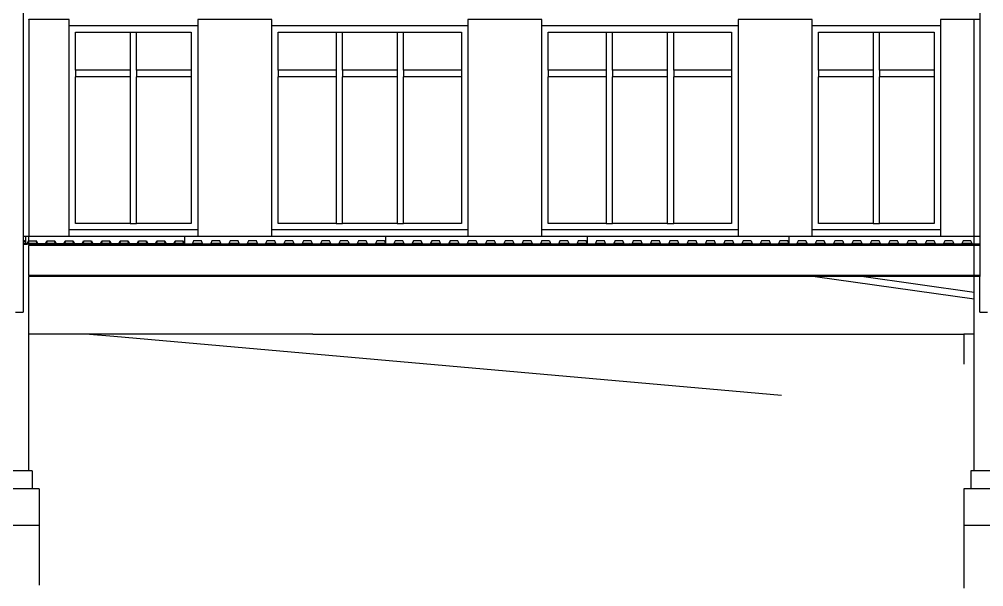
# Model space of a CAD drawing. Extents: x -92 to 92, y -11 to 21.
# Drawn here: x -47.21 to -32.21, y 5.57 to 14.39 of the extents above; entities that cross this region are included whole.
import ezdxf

# ---------------------------------------------------------------- set-up
doc = ezdxf.new("R2010")
doc.units = 0
doc.layers.get('0').update_dxf_attribs({"linetype": 'CONTINUOUS'})

msp = doc.modelspace()

# ---------------------------------------------------------------- linework, layer by layer
for p, q in [((-47.149, 16.953), (-47.149, 11.014)), ((-32.275, 16.953), (-32.275, 14.384)), ((-47.059, 14.384), (-47.059, 14.388)), ((-46.434, 14.384), (-47.059, 14.384)), ((-47.059, 14.384), (-47.059, 11.014)), ((-46.434, 14.288), (-46.434, 14.384)), ((-46.434, 14.288), (-44.434, 14.288)), ((-46.434, 11.114), (-46.434, 14.288)), ((-43.284, 14.384), (-44.434, 14.384)), ((-44.434, 14.384), (-44.434, 14.288)), ((-44.434, 14.288), (-44.434, 11.114)), ((-43.284, 14.288), (-43.284, 14.384)), ((-43.284, 11.114), (-43.284, 14.288)), ((-43.284, 14.288), (-40.234, 14.288)), ((-39.084, 14.384), (-40.234, 14.384)), ((-40.234, 14.384), (-40.234, 14.288)), ((-40.234, 14.288), (-40.234, 11.114)), ((-39.084, 14.288), (-39.084, 14.384)), ((-39.084, 11.114), (-39.084, 14.288)), ((-39.084, 14.288), (-36.034, 14.288)), ((-34.884, 14.384), (-36.034, 14.384)), ((-36.034, 14.384), (-36.034, 14.288)), ((-36.034, 14.288), (-36.034, 11.114)), ((-34.884, 14.288), (-34.884, 14.384)), ((-34.884, 14.288), (-32.884, 14.288)), ((-34.884, 11.114), (-34.884, 14.288)), ((-32.365, 14.384), (-32.884, 14.384)), ((-32.884, 14.384), (-32.884, 14.288)), ((-32.884, 14.288), (-32.884, 11.114)), ((-32.365, 14.384), (-32.365, 14.388)), ((-32.275, 14.384), (-32.365, 14.384)), ((-32.365, 11.014), (-32.365, 14.384)), ((-32.275, 14.384), (-32.275, 11.014)), ((-46.334, 13.594), (-46.334, 14.188)), ((-46.334, 14.188), (-45.484, 14.188)), ((-45.484, 14.188), (-45.384, 14.188)), ((-45.484, 14.188), (-45.484, 13.594)), ((-45.384, 13.594), (-45.384, 14.188)), ((-45.384, 14.188), (-44.534, 14.188)), ((-44.534, 14.188), (-44.534, 13.594)), ((-43.184, 13.594), (-43.184, 14.188)), ((-43.184, 14.188), (-42.284, 14.188)), ((-42.284, 14.188), (-42.184, 14.188)), ((-42.284, 14.188), (-42.284, 13.594)), ((-42.184, 14.188), (-41.334, 14.188)), ((-42.184, 13.594), (-42.184, 14.188)), ((-41.334, 14.188), (-41.234, 14.188)), ((-41.334, 14.188), (-41.334, 13.594)), ((-41.234, 13.594), (-41.234, 14.188)), ((-41.234, 14.188), (-40.334, 14.188)), ((-40.334, 14.188), (-40.334, 13.594)), ((-38.984, 13.594), (-38.984, 14.188)), ((-38.984, 14.188), (-38.084, 14.188)), ((-38.084, 14.188), (-37.984, 14.188)), ((-38.084, 14.188), (-38.084, 13.594)), ((-37.984, 14.188), (-37.134, 14.188)), ((-37.984, 13.594), (-37.984, 14.188)), ((-37.134, 14.188), (-37.134, 13.594)), ((-37.134, 14.188), (-37.034, 14.188)), ((-37.034, 13.594), (-37.034, 14.188)), ((-37.034, 14.188), (-36.134, 14.188)), ((-36.134, 14.188), (-36.134, 13.594)), ((-34.784, 13.594), (-34.784, 14.188)), ((-34.784, 14.188), (-33.934, 14.188)), ((-33.934, 14.188), (-33.834, 14.188)), ((-33.934, 14.188), (-33.934, 13.594)), ((-33.834, 13.594), (-33.834, 14.188)), ((-33.834, 14.188), (-32.984, 14.188)), ((-32.984, 14.188), (-32.984, 13.594)), ((-45.484, 13.594), (-46.334, 13.594)), ((-46.334, 13.594), (-46.334, 13.494)), ((-45.484, 13.594), (-45.484, 13.494)), ((-44.534, 13.594), (-45.384, 13.594)), ((-45.384, 13.594), (-45.384, 13.494)), ((-44.534, 13.594), (-44.534, 13.494)), ((-42.284, 13.594), (-43.184, 13.594)), ((-43.184, 13.594), (-43.184, 13.494)), ((-42.284, 13.594), (-42.284, 13.494)), ((-41.334, 13.594), (-42.184, 13.594)), ((-42.184, 13.594), (-42.184, 13.494)), ((-41.334, 13.594), (-41.334, 13.494)), ((-40.334, 13.594), (-41.234, 13.594)), ((-41.234, 13.594), (-41.234, 13.494)), ((-40.334, 13.594), (-40.334, 13.494)), ((-38.084, 13.594), (-38.984, 13.594)), ((-38.984, 13.594), (-38.984, 13.494)), ((-38.084, 13.594), (-38.084, 13.494)), ((-37.134, 13.594), (-37.984, 13.594)), ((-37.984, 13.594), (-37.984, 13.494)), ((-37.134, 13.594), (-37.134, 13.494)), ((-36.134, 13.594), (-37.034, 13.594)), ((-37.034, 13.594), (-37.034, 13.494)), ((-36.134, 13.594), (-36.134, 13.494)), ((-33.934, 13.594), (-34.784, 13.594)), ((-34.784, 13.594), (-34.784, 13.494)), ((-33.934, 13.594), (-33.934, 13.494)), ((-32.984, 13.594), (-33.834, 13.594)), ((-33.834, 13.594), (-33.834, 13.494)), ((-32.984, 13.594), (-32.984, 13.494)), ((-45.484, 13.494), (-46.334, 13.494)), ((-46.334, 11.214), (-46.334, 13.494)), ((-45.484, 13.494), (-45.484, 11.214)), ((-44.534, 13.494), (-45.384, 13.494)), ((-45.384, 11.214), (-45.384, 13.494)), ((-44.534, 13.494), (-44.534, 11.214)), ((-42.284, 13.494), (-43.184, 13.494)), ((-43.184, 11.214), (-43.184, 13.494)), ((-42.284, 13.494), (-42.284, 11.214)), ((-41.334, 13.494), (-42.184, 13.494)), ((-42.184, 11.214), (-42.184, 13.494)), ((-41.334, 13.494), (-41.334, 11.214)), ((-40.334, 13.494), (-41.234, 13.494)), ((-41.234, 11.214), (-41.234, 13.494)), ((-40.334, 13.494), (-40.334, 11.214)), ((-38.084, 13.494), (-38.984, 13.494)), ((-38.984, 11.214), (-38.984, 13.494)), ((-38.084, 13.494), (-38.084, 11.214)), ((-37.134, 13.494), (-37.984, 13.494)), ((-37.984, 11.214), (-37.984, 13.494)), ((-37.134, 13.494), (-37.134, 11.214)), ((-36.134, 13.494), (-37.034, 13.494)), ((-37.034, 11.214), (-37.034, 13.494)), ((-36.134, 13.494), (-36.134, 11.214)), ((-33.934, 13.494), (-34.784, 13.494)), ((-34.784, 11.214), (-34.784, 13.494)), ((-33.934, 13.494), (-33.934, 11.214)), ((-32.984, 13.494), (-33.834, 13.494)), ((-33.834, 11.214), (-33.834, 13.494)), ((-32.984, 13.494), (-32.984, 11.214)), ((-44.434, 11.114), (-46.434, 11.114)), ((-46.434, 11.014), (-46.434, 11.114)), ((-45.484, 11.214), (-46.334, 11.214)), ((-45.484, 11.214), (-45.384, 11.214)), ((-44.534, 11.214), (-45.384, 11.214)), ((-44.434, 11.114), (-44.434, 11.014)), ((-40.234, 11.114), (-43.284, 11.114)), ((-43.284, 11.014), (-43.284, 11.114)), ((-42.284, 11.214), (-43.184, 11.214)), ((-42.284, 11.214), (-42.184, 11.214)), ((-41.334, 11.214), (-42.184, 11.214)), ((-41.334, 11.214), (-41.234, 11.214)), ((-40.334, 11.214), (-41.234, 11.214)), ((-40.234, 11.114), (-40.234, 11.014)), ((-36.034, 11.114), (-39.084, 11.114)), ((-39.084, 11.014), (-39.084, 11.114)), ((-38.084, 11.214), (-38.984, 11.214)), ((-38.084, 11.214), (-37.984, 11.214)), ((-37.134, 11.214), (-37.984, 11.214)), ((-37.134, 11.214), (-37.034, 11.214)), ((-36.134, 11.214), (-37.034, 11.214)), ((-36.034, 11.114), (-36.034, 11.014)), ((-32.884, 11.114), (-34.884, 11.114)), ((-34.884, 11.014), (-34.884, 11.114)), ((-33.934, 11.214), (-34.784, 11.214)), ((-33.934, 11.214), (-33.834, 11.214)), ((-32.984, 11.214), (-33.834, 11.214)), ((-32.884, 11.114), (-32.884, 11.014)), ((-47.149, 11.014), (-47.109, 11.014)), ((-47.149, 11.014), (-47.149, 10.944)), ((-47.109, 10.894), (-47.109, 11.014)), ((-47.109, 11.014), (-47.059, 11.014)), ((-47.059, 11.014), (-46.434, 11.014)), ((-47.059, 10.944), (-47.059, 11.014)), ((-46.434, 11.014), (-44.642, 11.014)), ((-44.642, 11.014), (-44.642, 10.894)), ((-44.642, 11.014), (-44.434, 11.014)), ((-44.642, 11.014), (-44.642, 10.894)), ((-44.434, 11.014), (-43.284, 11.014)), ((-43.284, 11.014), (-41.509, 11.014)), ((-41.509, 10.894), (-41.509, 11.014)), ((-41.509, 11.014), (-40.234, 11.014)), ((-40.234, 11.014), (-39.084, 11.014)), ((-39.084, 11.014), (-38.376, 11.014)), ((-38.376, 10.894), (-38.376, 11.014)), ((-38.376, 11.014), (-36.034, 11.014)), ((-36.034, 11.014), (-35.242, 11.014)), ((-35.242, 11.014), (-35.242, 10.894)), ((-35.242, 11.014), (-34.884, 11.014)), ((-34.884, 11.014), (-32.884, 11.014)), ((-32.884, 11.014), (-32.365, 11.014)), ((-32.365, 11.014), (-32.275, 11.014)), ((-32.365, 10.894), (-32.365, 11.014)), ((-32.275, 11.014), (-32.275, 10.894)), ((-47.129, 10.944), (-47.149, 10.944)), ((-47.149, 10.944), (-47.149, 10.894)), ((-47.109, 10.894), (-47.149, 10.894)), ((-47.149, 10.894), (-47.149, 10.888)), ((-47.08, 10.888), (-47.149, 10.888)), ((-47.149, 10.888), (-47.149, 9.836)), ((-47.109, 10.894), (-47.129, 10.944)), ((-47.084, 10.894), (-47.109, 10.894)), ((-47.084, 10.894), (-47.064, 10.944)), ((-47.06, 10.938), (-47.08, 10.888)), ((-47.064, 10.944), (-47.059, 10.944)), ((-47.059, 10.938), (-47.06, 10.938)), ((-47.059, 10.944), (-46.942, 10.944)), ((-47.059, 10.938), (-47.059, 10.944)), ((-47.059, 10.899), (-47.059, 10.938)), ((-46.969, 10.938), (-47.059, 10.938)), ((-46.93, 10.899), (-47.059, 10.899)), ((-47.059, 10.888), (-47.059, 10.899)), ((-46.925, 10.888), (-47.059, 10.888)), ((-47.059, 10.888), (-47.059, 10.872)), ((-32.365, 10.872), (-47.059, 10.872)), ((-47.059, 10.404), (-47.059, 10.872)), ((-46.946, 10.938), (-46.969, 10.938)), ((-46.943, 10.931), (-46.946, 10.938)), ((-46.93, 10.899), (-46.943, 10.931)), ((-46.921, 10.894), (-46.942, 10.944)), ((-46.925, 10.888), (-46.93, 10.899)), ((-46.795, 10.888), (-46.925, 10.888)), ((-46.799, 10.894), (-46.921, 10.894)), ((-46.799, 10.894), (-46.779, 10.944)), ((-46.791, 10.899), (-46.795, 10.888)), ((-46.64, 10.888), (-46.795, 10.888)), ((-46.775, 10.938), (-46.791, 10.899)), ((-46.645, 10.899), (-46.791, 10.899)), ((-46.779, 10.944), (-46.657, 10.944)), ((-46.661, 10.938), (-46.775, 10.938)), ((-46.645, 10.899), (-46.661, 10.938)), ((-46.657, 10.944), (-46.636, 10.894)), ((-46.64, 10.888), (-46.645, 10.899)), ((-46.51, 10.888), (-46.64, 10.888)), ((-46.514, 10.894), (-46.636, 10.894)), ((-46.514, 10.894), (-46.494, 10.944)), ((-46.506, 10.899), (-46.51, 10.888)), ((-46.355, 10.888), (-46.51, 10.888)), ((-46.49, 10.938), (-46.506, 10.899)), ((-46.36, 10.899), (-46.506, 10.899)), ((-46.494, 10.944), (-46.372, 10.944)), ((-46.376, 10.938), (-46.49, 10.938)), ((-46.36, 10.899), (-46.376, 10.938)), ((-46.372, 10.944), (-46.351, 10.894)), ((-46.355, 10.888), (-46.36, 10.899)), ((-46.225, 10.888), (-46.355, 10.888)), ((-46.229, 10.894), (-46.351, 10.894)), ((-46.229, 10.894), (-46.209, 10.944)), ((-46.221, 10.899), (-46.225, 10.888)), ((-46.071, 10.888), (-46.225, 10.888)), ((-46.205, 10.938), (-46.221, 10.899)), ((-46.075, 10.899), (-46.221, 10.899)), ((-46.209, 10.944), (-46.087, 10.944)), ((-46.091, 10.938), (-46.205, 10.938)), ((-46.075, 10.899), (-46.091, 10.938)), ((-46.087, 10.944), (-46.067, 10.894)), ((-46.071, 10.888), (-46.075, 10.899)), ((-45.941, 10.888), (-46.071, 10.888)), ((-45.945, 10.894), (-46.067, 10.894)), ((-45.945, 10.894), (-45.924, 10.944)), ((-45.936, 10.899), (-45.941, 10.888)), ((-45.786, 10.888), (-45.941, 10.888)), ((-45.92, 10.938), (-45.936, 10.899)), ((-45.79, 10.899), (-45.936, 10.899)), ((-45.924, 10.944), (-45.802, 10.944)), ((-45.806, 10.938), (-45.92, 10.938)), ((-45.79, 10.899), (-45.806, 10.938)), ((-45.802, 10.944), (-45.782, 10.894)), ((-45.786, 10.888), (-45.79, 10.899)), ((-45.656, 10.888), (-45.786, 10.888)), ((-45.66, 10.894), (-45.782, 10.894)), ((-45.66, 10.894), (-45.639, 10.944)), ((-45.651, 10.899), (-45.656, 10.888)), ((-45.501, 10.888), (-45.656, 10.888)), ((-45.635, 10.938), (-45.651, 10.899)), ((-45.505, 10.899), (-45.651, 10.899)), ((-45.639, 10.944), (-45.517, 10.944)), ((-45.521, 10.938), (-45.635, 10.938)), ((-45.505, 10.899), (-45.521, 10.938)), ((-45.517, 10.944), (-45.497, 10.894)), ((-45.501, 10.888), (-45.505, 10.899)), ((-45.371, 10.888), (-45.501, 10.888)), ((-45.375, 10.894), (-45.497, 10.894)), ((-45.375, 10.894), (-45.355, 10.944)), ((-45.367, 10.899), (-45.371, 10.888)), ((-45.216, 10.888), (-45.371, 10.888)), ((-45.351, 10.938), (-45.367, 10.899)), ((-45.22, 10.899), (-45.367, 10.899)), ((-45.355, 10.944), (-45.232, 10.944)), ((-45.236, 10.938), (-45.351, 10.938)), ((-45.22, 10.899), (-45.236, 10.938)), ((-45.232, 10.944), (-45.212, 10.894)), ((-45.216, 10.888), (-45.22, 10.899)), ((-45.086, 10.888), (-45.216, 10.888)), ((-45.09, 10.894), (-45.212, 10.894)), ((-45.09, 10.894), (-45.07, 10.944)), ((-45.082, 10.899), (-45.086, 10.888)), ((-44.931, 10.888), (-45.086, 10.888)), ((-45.066, 10.938), (-45.082, 10.899)), ((-44.936, 10.899), (-45.082, 10.899)), ((-45.07, 10.944), (-44.948, 10.944)), ((-44.952, 10.938), (-45.066, 10.938)), ((-44.936, 10.899), (-44.952, 10.938)), ((-44.948, 10.944), (-44.927, 10.894)), ((-44.931, 10.888), (-44.936, 10.899)), ((-44.801, 10.888), (-44.931, 10.888)), ((-44.805, 10.894), (-44.927, 10.894)), ((-44.805, 10.894), (-44.785, 10.944)), ((-44.797, 10.899), (-44.801, 10.888)), ((-44.646, 10.888), (-44.801, 10.888)), ((-44.789, 10.919), (-44.797, 10.899)), ((-44.695, 10.899), (-44.797, 10.899)), ((-44.781, 10.938), (-44.789, 10.919)), ((-44.785, 10.944), (-44.663, 10.944)), ((-44.667, 10.938), (-44.781, 10.938)), ((-44.651, 10.899), (-44.695, 10.899)), ((-44.651, 10.899), (-44.667, 10.938)), ((-44.663, 10.944), (-44.642, 10.894)), ((-44.646, 10.888), (-44.651, 10.899)), ((-44.647, 10.888), (-44.647, 10.891)), ((-44.642, 10.888), (-44.646, 10.888)), ((-44.642, 10.894), (-44.52, 10.894)), ((-44.642, 10.894), (-44.642, 10.888)), ((-37.741, 10.888), (-44.642, 10.888)), ((-44.518, 10.899), (-44.52, 10.894)), ((-44.5, 10.944), (-44.518, 10.899)), ((-44.36, 10.899), (-44.518, 10.899)), ((-44.378, 10.944), (-44.5, 10.944)), ((-44.36, 10.899), (-44.378, 10.944)), ((-44.358, 10.894), (-44.36, 10.899)), ((-44.358, 10.894), (-44.235, 10.894)), ((-44.233, 10.899), (-44.235, 10.894)), ((-44.215, 10.944), (-44.233, 10.899)), ((-44.075, 10.899), (-44.233, 10.899)), ((-44.093, 10.944), (-44.215, 10.944)), ((-44.075, 10.899), (-44.093, 10.944)), ((-44.073, 10.894), (-44.075, 10.899)), ((-44.073, 10.894), (-43.951, 10.894)), ((-43.949, 10.899), (-43.951, 10.894)), ((-43.93, 10.944), (-43.949, 10.899)), ((-43.79, 10.899), (-43.949, 10.899)), ((-43.884, 10.944), (-43.93, 10.944)), ((-43.808, 10.944), (-43.884, 10.944)), ((-43.79, 10.9), (-43.808, 10.944)), ((-43.79, 10.899), (-43.79, 10.9)), ((-43.788, 10.894), (-43.79, 10.899)), ((-43.788, 10.894), (-43.666, 10.894)), ((-43.664, 10.899), (-43.666, 10.894)), ((-43.645, 10.944), (-43.664, 10.899)), ((-43.505, 10.899), (-43.664, 10.899)), ((-43.523, 10.944), (-43.645, 10.944)), ((-43.505, 10.899), (-43.523, 10.944)), ((-43.503, 10.894), (-43.505, 10.899)), ((-43.503, 10.894), (-43.381, 10.894)), ((-43.379, 10.899), (-43.381, 10.894)), ((-43.361, 10.944), (-43.379, 10.899)), ((-43.22, 10.899), (-43.379, 10.899)), ((-43.238, 10.944), (-43.361, 10.944)), ((-43.22, 10.899), (-43.238, 10.944)), ((-43.218, 10.894), (-43.22, 10.899)), ((-43.218, 10.894), (-43.096, 10.894)), ((-43.094, 10.899), (-43.096, 10.894)), ((-43.076, 10.944), (-43.094, 10.899)), ((-42.935, 10.899), (-43.094, 10.899)), ((-42.954, 10.944), (-43.076, 10.944)), ((-42.935, 10.899), (-42.954, 10.944)), ((-42.933, 10.894), (-42.935, 10.899)), ((-42.933, 10.894), (-42.811, 10.894)), ((-42.809, 10.899), (-42.811, 10.894)), ((-42.791, 10.944), (-42.809, 10.899)), ((-42.65, 10.899), (-42.809, 10.899)), ((-42.669, 10.944), (-42.791, 10.944)), ((-42.65, 10.899), (-42.669, 10.944)), ((-42.648, 10.894), (-42.65, 10.899)), ((-42.648, 10.894), (-42.526, 10.894)), ((-42.524, 10.899), (-42.526, 10.894)), ((-42.506, 10.944), (-42.524, 10.899)), ((-42.366, 10.899), (-42.524, 10.899)), ((-42.384, 10.944), (-42.506, 10.944)), ((-42.366, 10.899), (-42.384, 10.944)), ((-42.364, 10.894), (-42.366, 10.899)), ((-42.364, 10.894), (-42.241, 10.894)), ((-42.239, 10.899), (-42.241, 10.894)), ((-42.221, 10.944), (-42.239, 10.899)), ((-42.081, 10.899), (-42.239, 10.899)), ((-42.099, 10.944), (-42.221, 10.944)), ((-42.099, 10.944), (-42.081, 10.899)), ((-42.081, 10.899), (-42.079, 10.894)), ((-42.079, 10.894), (-41.957, 10.894)), ((-41.955, 10.899), (-41.957, 10.894)), ((-41.936, 10.944), (-41.955, 10.899)), ((-41.796, 10.899), (-41.955, 10.899)), ((-41.814, 10.944), (-41.936, 10.944)), ((-41.796, 10.899), (-41.814, 10.944)), ((-41.794, 10.894), (-41.796, 10.899)), ((-41.794, 10.894), (-41.672, 10.894)), ((-41.67, 10.899), (-41.672, 10.894)), ((-41.651, 10.944), (-41.67, 10.899)), ((-41.511, 10.899), (-41.67, 10.899)), ((-41.529, 10.944), (-41.651, 10.944)), ((-41.511, 10.899), (-41.529, 10.944)), ((-41.509, 10.894), (-41.511, 10.899)), ((-41.509, 10.894), (-41.387, 10.894)), ((-41.385, 10.899), (-41.387, 10.894)), ((-41.367, 10.944), (-41.385, 10.899)), ((-41.226, 10.899), (-41.385, 10.899)), ((-41.244, 10.944), (-41.367, 10.944)), ((-41.226, 10.899), (-41.244, 10.944)), ((-41.224, 10.894), (-41.226, 10.899)), ((-41.224, 10.894), (-41.102, 10.894)), ((-41.1, 10.899), (-41.102, 10.894)), ((-41.089, 10.927), (-41.1, 10.899)), ((-40.941, 10.899), (-41.1, 10.899)), ((-41.082, 10.944), (-41.089, 10.927)), ((-40.96, 10.944), (-41.082, 10.944)), ((-40.943, 10.905), (-40.96, 10.944)), ((-40.941, 10.899), (-40.943, 10.905)), ((-40.939, 10.894), (-40.941, 10.899)), ((-40.939, 10.894), (-40.817, 10.894)), ((-40.815, 10.899), (-40.817, 10.894)), ((-40.803, 10.928), (-40.815, 10.899)), ((-40.656, 10.899), (-40.815, 10.899)), ((-40.797, 10.944), (-40.803, 10.928)), ((-40.675, 10.944), (-40.797, 10.944)), ((-40.658, 10.903), (-40.675, 10.944)), ((-40.656, 10.899), (-40.658, 10.903)), ((-40.654, 10.894), (-40.656, 10.899)), ((-40.654, 10.894), (-40.532, 10.894)), ((-40.53, 10.899), (-40.532, 10.894)), ((-40.524, 10.916), (-40.53, 10.899)), ((-40.436, 10.899), (-40.53, 10.899)), ((-40.512, 10.944), (-40.524, 10.916)), ((-40.39, 10.944), (-40.512, 10.944)), ((-40.372, 10.899), (-40.436, 10.899)), ((-40.372, 10.899), (-40.39, 10.944)), ((-40.37, 10.894), (-40.372, 10.899)), ((-40.37, 10.894), (-40.247, 10.894)), ((-40.245, 10.899), (-40.247, 10.894)), ((-40.227, 10.944), (-40.245, 10.899)), ((-40.087, 10.899), (-40.245, 10.899)), ((-40.105, 10.944), (-40.227, 10.944)), ((-40.087, 10.899), (-40.105, 10.944)), ((-40.085, 10.894), (-40.087, 10.899)), ((-40.085, 10.894), (-39.963, 10.894)), ((-39.961, 10.899), (-39.963, 10.894)), ((-39.942, 10.944), (-39.961, 10.899)), ((-39.802, 10.899), (-39.961, 10.899)), ((-39.82, 10.944), (-39.942, 10.944)), ((-39.802, 10.899), (-39.82, 10.944)), ((-39.8, 10.894), (-39.802, 10.899)), ((-39.8, 10.894), (-39.678, 10.894)), ((-39.676, 10.899), (-39.678, 10.894)), ((-39.657, 10.944), (-39.676, 10.899)), ((-39.517, 10.899), (-39.676, 10.899)), ((-39.535, 10.944), (-39.657, 10.944)), ((-39.517, 10.899), (-39.535, 10.944)), ((-39.515, 10.894), (-39.517, 10.899)), ((-39.515, 10.894), (-39.393, 10.894)), ((-39.391, 10.899), (-39.393, 10.894)), ((-39.373, 10.944), (-39.391, 10.899)), ((-39.232, 10.899), (-39.391, 10.899)), ((-39.275, 10.944), (-39.373, 10.944)), ((-39.25, 10.944), (-39.275, 10.944)), ((-39.249, 10.941), (-39.25, 10.944)), ((-39.232, 10.899), (-39.249, 10.941)), ((-39.23, 10.894), (-39.232, 10.899)), ((-39.23, 10.894), (-39.108, 10.894)), ((-39.106, 10.899), (-39.108, 10.894)), ((-39.097, 10.921), (-39.106, 10.899)), ((-38.947, 10.899), (-39.106, 10.899)), ((-39.092, 10.933), (-39.097, 10.921)), ((-39.088, 10.944), (-39.092, 10.933)), ((-38.966, 10.944), (-39.088, 10.944)), ((-38.966, 10.944), (-38.954, 10.915)), ((-38.954, 10.915), (-38.948, 10.901)), ((-38.948, 10.901), (-38.947, 10.899)), ((-38.947, 10.899), (-38.945, 10.894)), ((-38.945, 10.894), (-38.823, 10.894)), ((-38.821, 10.899), (-38.823, 10.894)), ((-38.808, 10.932), (-38.821, 10.899)), ((-38.662, 10.899), (-38.821, 10.899)), ((-38.803, 10.944), (-38.808, 10.932)), ((-38.681, 10.944), (-38.803, 10.944)), ((-38.667, 10.911), (-38.681, 10.944)), ((-38.662, 10.899), (-38.667, 10.911)), ((-38.66, 10.894), (-38.662, 10.899)), ((-38.66, 10.894), (-38.538, 10.894)), ((-38.536, 10.899), (-38.538, 10.894)), ((-38.518, 10.944), (-38.536, 10.899)), ((-38.378, 10.899), (-38.536, 10.899)), ((-38.396, 10.944), (-38.518, 10.944)), ((-38.378, 10.899), (-38.396, 10.944)), ((-38.376, 10.894), (-38.378, 10.899)), ((-38.376, 10.894), (-38.253, 10.894)), ((-38.251, 10.899), (-38.253, 10.894)), ((-38.233, 10.944), (-38.251, 10.899)), ((-38.093, 10.899), (-38.251, 10.899)), ((-38.111, 10.944), (-38.233, 10.944)), ((-38.093, 10.899), (-38.111, 10.944)), ((-38.091, 10.894), (-38.093, 10.899)), ((-38.091, 10.894), (-37.969, 10.894)), ((-37.967, 10.899), (-37.969, 10.894)), ((-37.951, 10.937), (-37.967, 10.899)), ((-37.808, 10.899), (-37.967, 10.899)), ((-37.948, 10.944), (-37.951, 10.937)), ((-37.826, 10.944), (-37.948, 10.944)), ((-37.81, 10.905), (-37.826, 10.944)), ((-37.808, 10.899), (-37.81, 10.905)), ((-37.806, 10.894), (-37.808, 10.899)), ((-37.806, 10.894), (-37.74, 10.894)), ((-37.74, 10.894), (-37.741, 10.888)), ((-37.675, 10.888), (-37.741, 10.888)), ((-37.74, 10.894), (-37.715, 10.894)), ((-37.675, 10.888), (-37.715, 10.894)), ((-37.715, 10.894), (-37.684, 10.894)), ((-37.682, 10.899), (-37.684, 10.894)), ((-37.663, 10.944), (-37.682, 10.899)), ((-37.523, 10.899), (-37.682, 10.899)), ((-32.365, 10.888), (-37.675, 10.888)), ((-37.541, 10.944), (-37.663, 10.944)), ((-37.523, 10.899), (-37.541, 10.944)), ((-37.521, 10.894), (-37.523, 10.899)), ((-37.521, 10.894), (-37.399, 10.894)), ((-37.397, 10.899), (-37.399, 10.894)), ((-37.379, 10.944), (-37.397, 10.899)), ((-37.238, 10.899), (-37.397, 10.899)), ((-37.256, 10.944), (-37.379, 10.944)), ((-37.238, 10.899), (-37.256, 10.944)), ((-37.236, 10.894), (-37.238, 10.899)), ((-37.236, 10.894), (-37.114, 10.894)), ((-37.112, 10.899), (-37.114, 10.894)), ((-37.094, 10.944), (-37.112, 10.899)), ((-36.953, 10.899), (-37.112, 10.899)), ((-36.972, 10.944), (-37.094, 10.944)), ((-36.953, 10.899), (-36.972, 10.944)), ((-36.951, 10.894), (-36.953, 10.899)), ((-36.951, 10.894), (-36.829, 10.894)), ((-36.827, 10.899), (-36.829, 10.894)), ((-36.809, 10.944), (-36.827, 10.899)), ((-36.668, 10.899), (-36.827, 10.899)), ((-36.687, 10.944), (-36.809, 10.944)), ((-36.668, 10.899), (-36.687, 10.944)), ((-36.666, 10.894), (-36.668, 10.899)), ((-36.666, 10.894), (-36.544, 10.894)), ((-36.542, 10.899), (-36.544, 10.894)), ((-36.524, 10.944), (-36.542, 10.899)), ((-36.384, 10.899), (-36.542, 10.899)), ((-36.402, 10.944), (-36.524, 10.944)), ((-36.384, 10.899), (-36.402, 10.944)), ((-36.382, 10.894), (-36.384, 10.899)), ((-36.382, 10.894), (-36.259, 10.894)), ((-36.257, 10.899), (-36.259, 10.894)), ((-36.239, 10.944), (-36.257, 10.899)), ((-36.099, 10.899), (-36.257, 10.899)), ((-36.117, 10.944), (-36.239, 10.944)), ((-36.099, 10.899), (-36.117, 10.944)), ((-36.097, 10.894), (-36.099, 10.899)), ((-36.097, 10.894), (-35.975, 10.894)), ((-35.973, 10.899), (-35.975, 10.894)), ((-35.954, 10.944), (-35.973, 10.899)), ((-35.814, 10.899), (-35.973, 10.899)), ((-35.832, 10.944), (-35.954, 10.944)), ((-35.832, 10.944), (-35.814, 10.899)), ((-35.814, 10.899), (-35.812, 10.894)), ((-35.812, 10.894), (-35.69, 10.894)), ((-35.769, 10.894), (-35.769, 10.888)), ((-35.688, 10.899), (-35.69, 10.894)), ((-35.669, 10.944), (-35.688, 10.899)), ((-35.529, 10.899), (-35.688, 10.899)), ((-35.547, 10.944), (-35.669, 10.944)), ((-35.529, 10.899), (-35.547, 10.944)), ((-35.527, 10.894), (-35.529, 10.899)), ((-35.527, 10.894), (-35.405, 10.894)), ((-35.403, 10.899), (-35.405, 10.894)), ((-35.385, 10.944), (-35.403, 10.899)), ((-35.244, 10.899), (-35.403, 10.899)), ((-35.262, 10.944), (-35.385, 10.944)), ((-35.244, 10.899), (-35.262, 10.944)), ((-35.242, 10.894), (-35.244, 10.899)), ((-35.242, 10.894), (-35.12, 10.894)), ((-35.118, 10.899), (-35.12, 10.894)), ((-35.1, 10.944), (-35.118, 10.899)), ((-34.959, 10.899), (-35.118, 10.899)), ((-35.043, 10.944), (-35.1, 10.944)), ((-34.978, 10.944), (-35.043, 10.944)), ((-34.975, 10.937), (-34.978, 10.944)), ((-34.959, 10.899), (-34.975, 10.937)), ((-34.957, 10.894), (-34.959, 10.899)), ((-34.957, 10.894), (-34.835, 10.894)), ((-34.833, 10.899), (-34.835, 10.894)), ((-34.824, 10.921), (-34.833, 10.899)), ((-34.674, 10.899), (-34.833, 10.899)), ((-34.815, 10.944), (-34.824, 10.921)), ((-34.693, 10.944), (-34.815, 10.944)), ((-34.677, 10.905), (-34.693, 10.944)), ((-34.674, 10.899), (-34.677, 10.905)), ((-34.672, 10.894), (-34.674, 10.899)), ((-34.672, 10.894), (-34.55, 10.894)), ((-34.548, 10.899), (-34.55, 10.894)), ((-34.53, 10.944), (-34.548, 10.899)), ((-34.39, 10.899), (-34.548, 10.899)), ((-34.512, 10.944), (-34.53, 10.944)), ((-34.408, 10.944), (-34.512, 10.944)), ((-34.402, 10.93), (-34.408, 10.944)), ((-34.39, 10.899), (-34.402, 10.93)), ((-34.388, 10.894), (-34.39, 10.899)), ((-34.388, 10.894), (-34.265, 10.894)), ((-34.263, 10.899), (-34.265, 10.894)), ((-34.258, 10.912), (-34.263, 10.899)), ((-34.151, 10.899), (-34.263, 10.899)), ((-34.245, 10.944), (-34.258, 10.912)), ((-34.123, 10.944), (-34.245, 10.944)), ((-34.105, 10.899), (-34.151, 10.899)), ((-34.105, 10.899), (-34.123, 10.944)), ((-34.103, 10.894), (-34.105, 10.899)), ((-34.103, 10.894), (-33.981, 10.894)), ((-33.979, 10.899), (-33.981, 10.894)), ((-33.96, 10.944), (-33.979, 10.899)), ((-33.82, 10.899), (-33.979, 10.899)), ((-33.838, 10.944), (-33.96, 10.944)), ((-33.82, 10.899), (-33.838, 10.944)), ((-33.818, 10.894), (-33.82, 10.899)), ((-33.818, 10.894), (-33.696, 10.894)), ((-33.694, 10.899), (-33.696, 10.894)), ((-33.675, 10.944), (-33.694, 10.899)), ((-33.535, 10.899), (-33.694, 10.899)), ((-33.553, 10.944), (-33.675, 10.944)), ((-33.535, 10.899), (-33.553, 10.944)), ((-33.533, 10.894), (-33.535, 10.899)), ((-33.533, 10.894), (-33.411, 10.894)), ((-33.409, 10.899), (-33.411, 10.894)), ((-33.391, 10.944), (-33.409, 10.899)), ((-33.25, 10.899), (-33.409, 10.899)), ((-33.268, 10.944), (-33.391, 10.944)), ((-33.25, 10.899), (-33.268, 10.944)), ((-33.248, 10.894), (-33.25, 10.899)), ((-33.248, 10.894), (-33.126, 10.894)), ((-33.124, 10.899), (-33.126, 10.894)), ((-33.116, 10.918), (-33.124, 10.899)), ((-33.023, 10.899), (-33.124, 10.899)), ((-33.106, 10.944), (-33.116, 10.918)), ((-32.984, 10.944), (-33.106, 10.944)), ((-32.965, 10.899), (-33.023, 10.899)), ((-32.965, 10.899), (-32.984, 10.944)), ((-32.963, 10.894), (-32.965, 10.899)), ((-32.963, 10.894), (-32.841, 10.894)), ((-32.839, 10.899), (-32.841, 10.894)), ((-32.821, 10.944), (-32.839, 10.899)), ((-32.68, 10.899), (-32.839, 10.899)), ((-32.699, 10.944), (-32.821, 10.944)), ((-32.699, 10.944), (-32.68, 10.899)), ((-32.68, 10.899), (-32.678, 10.894)), ((-32.678, 10.894), (-32.556, 10.894)), ((-32.554, 10.899), (-32.556, 10.894)), ((-32.536, 10.944), (-32.554, 10.899)), ((-32.396, 10.899), (-32.554, 10.899)), ((-32.414, 10.944), (-32.536, 10.944)), ((-32.396, 10.899), (-32.414, 10.944)), ((-32.394, 10.894), (-32.396, 10.899)), ((-32.394, 10.894), (-32.365, 10.894)), ((-32.365, 10.894), (-32.275, 10.894)), ((-32.365, 10.888), (-32.365, 10.894)), ((-32.275, 10.888), (-32.365, 10.888)), ((-32.365, 10.872), (-32.365, 10.888)), ((-32.275, 10.872), (-32.365, 10.872)), ((-32.365, 10.404), (-32.365, 10.872)), ((-32.275, 10.894), (-32.275, 10.888)), ((-32.275, 10.888), (-32.275, 10.872)), ((-32.275, 10.872), (-32.275, 10.404)), ((-47.059, 10.404), (-47.059, 10.388)), ((-32.365, 10.404), (-47.059, 10.404)), ((-47.059, 9.494), (-47.059, 10.388)), ((-34.836, 10.388), (-47.059, 10.388)), ((-34.836, 10.388), (-32.365, 10.041)), ((-34.117, 10.388), (-34.836, 10.388)), ((-32.365, 10.142), (-34.117, 10.388)), ((-32.365, 10.388), (-34.117, 10.388)), ((-32.275, 10.404), (-32.365, 10.404)), ((-32.365, 10.388), (-32.365, 10.404)), ((-32.275, 10.388), (-32.365, 10.388)), ((-32.365, 10.142), (-32.365, 10.388)), ((-32.275, 10.404), (-32.275, 10.388)), ((-32.275, 9.836), (-32.275, 10.388)), ((-32.365, 10.041), (-32.365, 10.142)), ((-32.365, 9.494), (-32.365, 10.041)), ((-47.269, 9.836), (-47.149, 9.836)), ((-32.275, 9.836), (-32.155, 9.836)), ((-46.407, 9.494), (-47.059, 9.494)), ((-47.059, 9.41), (-47.059, 9.494)), ((-46.116, 9.494), (-46.407, 9.494)), ((-46.116, 9.494), (-45.737, 9.461)), ((-42.851, 9.494), (-46.116, 9.494)), ((-45.737, 9.461), (-35.357, 8.542)), ((-42.755, 9.494), (-42.851, 9.494)), ((-42.645, 9.494), (-42.755, 9.494)), ((-42.645, 9.494), (-38.465, 9.494)), ((-38.465, 9.494), (-38.396, 9.494)), ((-38.396, 9.494), (-38.298, 9.494)), ((-38.298, 9.494), (-32.525, 9.494)), ((-32.525, 9.494), (-32.525, 9.075)), ((-32.365, 9.494), (-32.525, 9.494)), ((-32.365, 8.979), (-32.365, 9.494)), ((-47.059, 8.906), (-47.059, 9.41)), ((-32.525, 9.075), (-32.525, 9.028)), ((-47.059, 8.657), (-47.059, 8.906)), ((-32.365, 8.901), (-32.365, 8.979)), ((-32.365, 8.793), (-32.365, 8.901)), ((-32.365, 8.654), (-32.365, 8.793)), ((-47.059, 8.542), (-47.059, 8.657)), ((-32.365, 8.542), (-32.365, 8.654)), ((-47.059, 7.92), (-47.059, 8.542)), ((-32.365, 8.421), (-32.365, 8.542)), ((-32.365, 8.286), (-32.365, 8.421)), ((-32.365, 7.919), (-32.365, 8.286)), ((-47.059, 7.542), (-47.059, 7.92)), ((-32.365, 7.542), (-32.365, 7.919)), ((-47.059, 7.38), (-47.059, 7.542)), ((-32.365, 7.369), (-32.365, 7.542)), ((-47.059, 7.369), (-47.359, 7.369)), ((-47.059, 7.369), (-47.059, 7.38)), ((-47.039, 7.369), (-47.059, 7.369)), ((-47.009, 7.369), (-47.039, 7.369)), ((-47.009, 7.369), (-47.009, 7.353)), ((-47.009, 7.353), (-47.009, 7.088)), ((-32.415, 7.369), (-32.415, 7.088)), ((-32.365, 7.369), (-32.415, 7.369)), ((-32.065, 7.369), (-32.365, 7.369)), ((-47.009, 7.088), (-47.409, 7.088)), ((-46.899, 7.088), (-47.009, 7.088)), ((-46.899, 7.088), (-46.899, 6.542)), ((-32.415, 7.088), (-32.525, 7.088)), ((-32.525, 7.088), (-32.525, 6.577)), ((-32.015, 7.088), (-32.415, 7.088)), ((-46.899, 6.518), (-47.519, 6.518)), ((-46.899, 6.542), (-46.899, 6.518)), ((-46.899, 6.518), (-46.899, 5.868)), ((-32.525, 6.577), (-32.525, 6.542)), ((-32.525, 6.542), (-32.525, 6.518)), ((-31.905, 6.518), (-32.525, 6.518)), ((-32.525, 6.518), (-32.525, 6.324)), ((-32.525, 6.324), (-32.525, 5.542)), ((-46.899, 5.868), (-46.899, 5.592))]:
    msp.add_line(p, q)

doc.saveas('drawing.dxf')
